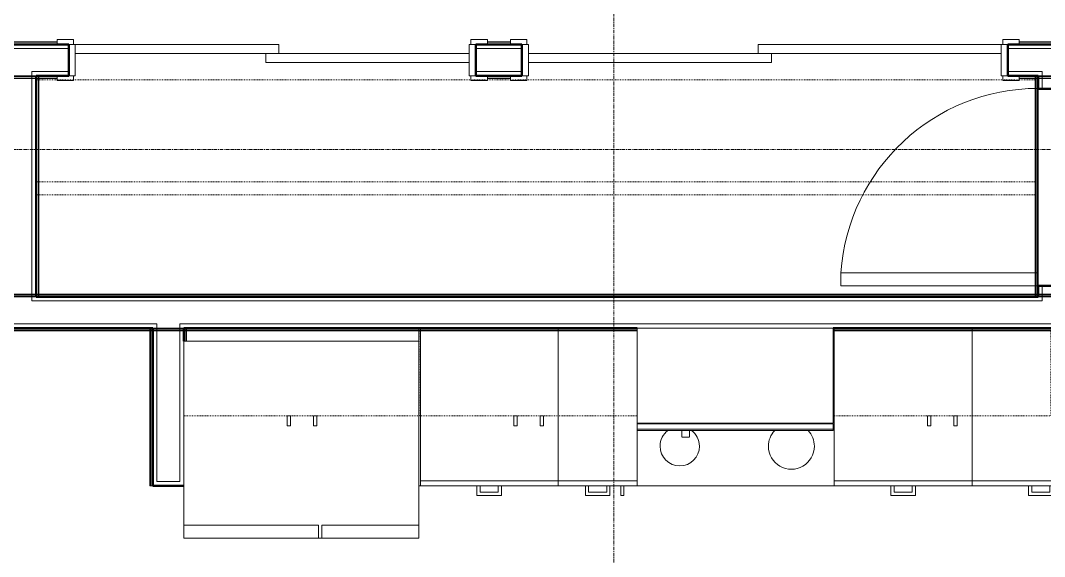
# Model space of a CAD drawing. Header units: inches. Extents: x -4235 to -464, y 9767 to 12347.
# Drawn here: x -2263.7 to -2107.7, y 11473.2 to 11554.8 of the extents above; entities that cross this region are included whole.
import ezdxf

# ---------------------------------------------------------------- set-up
doc = ezdxf.new("R2010")
doc.units = ezdxf.units.IN
doc.header["$MEASUREMENT"] = 0
doc.linetypes.add('Dash', pattern=[0.25, 0.125, -0.125])
doc.linetypes.add('Grid Line 1_2_', pattern=[0.875, 0.5, -0.125, 0.125, -0.125])
for name, color, linetype, lineweight in [('0-1', 170, 'Continuous', 5), ('0-2', 10, 'Continuous', 9), ('A-DOOR-1', 7, 'Continuous', 9), ('A-DOOR-2', 130, 'Continuous', 20), ('A-DOOR-FRAM-1', 130, 'Continuous', 20), ('A-WALL-1', 250, 'Continuous', 50), ('A-WALL-2', 50, 'Continuous', 13), ('A-WALL-3', 10, 'Continuous', 9), ('A-WALL-4', 254, 'Continuous', 9), ('A-WALL-5', 7, 'Continuous', 9), ('A-WALL-6', 113, 'Continuous', 9), ('Q-CASE-1', 254, 'Continuous', 9), ('Q-CASE-2', 7, 'Continuous', 9), ('Q-CASE-3', 7, 'Dash', 9), ('Q-CASE-4', 10, 'Continuous', 9), ('Q-CASE-HDLN-1', 7, 'Dash', 9), ('Q-SPCQ-1', 7, 'Continuous', 9), ('S-GRID-1', 1, 'Grid Line 1_2_', 9)]:
    doc.layers.add(name, color=color, linetype=linetype, lineweight=lineweight)

# ---------------------------------------------------------------- blocks, each defined once
blk = doc.blocks.new('Basic Wall _ INT - W4BØF - _5_8 GYP - 2X4 WOOD_BATT_ - 5_8 GYP_ - ___-2694568-BACKGROUND - 3RD FLOOR')
at = {"layer": 'A-WALL-3'}
for p, q in [((-2243.82, 11507.67), (-2243.94, 11507.67)), ((-2243.73, 11507.67), (-2243.82, 11507.67)), ((-2243.67, 11507.67), (-2243.73, 11507.67)), ((-2243.53, 11508.02), (-2238.78, 11508.02)), ((-2238.79, 11507.67), (-2243.52, 11507.67)), ((-2238.57, 11507.67), (-2238.63, 11507.67)), ((-2238.48, 11507.67), (-2238.57, 11507.67)), ((-2238.36, 11507.67), (-2238.48, 11507.67)), ((-2203.03, 11508.02), (-2169.78, 11508.02)), ((-2203.03, 11507.9), (-2169.78, 11507.9)), ((-2169.78, 11507.67), (-2203.03, 11507.67)), ((-2139.89, 11508.02), (-2076.8, 11508.02)), ((-2139.89, 11507.9), (-2076.8, 11507.9)), ((-2076.8, 11507.67), (-2139.89, 11507.67))]:
    blk.add_line(p, q, dxfattribs=at)
at = {"layer": 'A-WALL-4'}
for p, q in [((-2243.94, 11507.67), (-2268.2, 11507.67)), ((-2268.05, 11508.02), (-2243.53, 11508.02)), ((-2243.82, 11507.61), (-2243.94, 11507.61)), ((-2243.73, 11507.61), (-2243.82, 11507.61)), ((-2243.67, 11507.61), (-2243.73, 11507.61)), ((-2243.52, 11507.9), (-2239.42, 11507.9)), ((-2238.79, 11507.61), (-2243.51, 11507.61)), ((-2239.4, 11507.9), (-2238.78, 11507.9)), ((-2238.78, 11508.02), (-2203.03, 11508.02)), ((-2238.57, 11507.61), (-2238.63, 11507.61)), ((-2238.48, 11507.61), (-2238.57, 11507.61)), ((-2238.36, 11507.61), (-2238.48, 11507.61)), ((-2203.03, 11507.67), (-2238.36, 11507.67)), ((-2169.78, 11507.61), (-2203.03, 11507.61)), ((-2076.17, 11507.61), (-2139.89, 11507.61))]:
    blk.add_line(p, q, dxfattribs=at)
at = {"layer": 'A-WALL-5'}
for p, q in [((-2243.94, 11507.61), (-2268.22, 11507.61)), ((-2268.1, 11507.9), (-2243.52, 11507.9)), ((-2238.78, 11507.9), (-2203.03, 11507.9)), ((-2203.03, 11507.61), (-2238.36, 11507.61))]:
    blk.add_line(p, q, dxfattribs=at)
blk = doc.blocks.new('Basic Wall _ INT - W4BØF - _5_8 GYP - 2X4 WOOD_BATT_ - 5_8 GYP_ - ___-2694567-BACKGROUND - 3RD FLOOR')
at = {"layer": 'A-WALL-3'}
for p, q in [((-2266.04, 11512.77), (-2261.29, 11512.77)), ((-2261.29, 11513.13), (-2265.37, 11513.13)), ((-2261.08, 11513.13), (-2261.14, 11513.13)), ((-2260.99, 11513.13), (-2261.08, 11513.13)), ((-2260.87, 11513.13), (-2260.99, 11513.13)), ((-2109.02, 11513.13), (-2109.14, 11513.13)), ((-2108.93, 11513.13), (-2109.02, 11513.13)), ((-2108.87, 11513.13), (-2108.93, 11513.13)), ((-2103.97, 11513.13), (-2108.72, 11513.13)), ((-2108.72, 11512.77), (-2103.97, 11512.77))]:
    blk.add_line(p, q, dxfattribs=at)
at = {"layer": 'A-WALL-4'}
for p, q in [((-2261.29, 11512.9), (-2265.4, 11512.9)), ((-2261.29, 11513.19), (-2265.37, 11513.19)), ((-2261.29, 11512.77), (-2108.72, 11512.77)), ((-2261.08, 11513.19), (-2261.14, 11513.19)), ((-2260.99, 11513.19), (-2261.08, 11513.19)), ((-2260.87, 11513.19), (-2260.99, 11513.19)), ((-2109.14, 11513.13), (-2260.87, 11513.13)), ((-2109.02, 11513.19), (-2109.14, 11513.19)), ((-2108.93, 11513.19), (-2109.02, 11513.19)), ((-2108.87, 11513.19), (-2108.93, 11513.19)), ((-2103.97, 11513.19), (-2108.72, 11513.19)), ((-2103.97, 11512.9), (-2108.72, 11512.9))]:
    blk.add_line(p, q, dxfattribs=at)
at = {"layer": 'A-WALL-5'}
for p, q in [((-2108.72, 11512.9), (-2261.29, 11512.9)), ((-2109.14, 11513.19), (-2260.87, 11513.19))]:
    blk.add_line(p, q, dxfattribs=at)
blk = doc.blocks.new('Basic Wall _ INT - W4BØF - _5_8 GYP - 2X4 WOOD_BATT_ - 5_8 GYP_ - ___-2694569-BACKGROUND - 3RD FLOOR')
at = {"layer": 'A-WALL-3'}
for p, q in [((-2194.32, 11551.17), (-2192.57, 11551.17)), ((-2189.07, 11551.17), (-2187.32, 11551.17)), ((-2112.79, 11551.17), (-2111.57, 11551.17))]:
    blk.add_line(p, q, dxfattribs=at)
at = {"layer": 'A-WALL-4'}
for p, q in [((-2304.48, 11551.17), (-2258.07, 11551.17)), ((-2258.07, 11551.53), (-2304.25, 11551.53)), ((-2189.07, 11551.53), (-2192.57, 11551.53)), ((-2192.57, 11551.17), (-2189.07, 11551.17)), ((-2076.8, 11551.53), (-2111.57, 11551.53)), ((-2111.57, 11551.17), (-2076.8, 11551.17))]:
    blk.add_line(p, q, dxfattribs=at)
at = {"layer": 'A-WALL-5'}
for p, q in [((-2258.07, 11551.3), (-2304.48, 11551.3)), ((-2258.07, 11551.59), (-2304.31, 11551.59)), ((-2189.07, 11551.59), (-2192.57, 11551.59)), ((-2189.07, 11551.3), (-2192.57, 11551.3)), ((-2076.8, 11551.59), (-2111.57, 11551.59)), ((-2076.8, 11551.3), (-2111.57, 11551.3))]:
    blk.add_line(p, q, dxfattribs=at)
blk = doc.blocks.new('Basic Wall _ INT - W4BØF - _5_8 GYP - 2X4 WOOD_BATT_ - 5_8 GYP_ - ___-2694570-BACKGROUND - 3RD FLOOR')
at = {"layer": 'A-WALL-3'}
for p, q in [((-2266.04, 11546.42), (-2261.29, 11546.42)), ((-2261.95, 11546.07), (-2266.04, 11546.07)), ((-2261.29, 11546.07), (-2261.91, 11546.07)), ((-2261.08, 11546.07), (-2261.14, 11546.07)), ((-2260.99, 11546.07), (-2261.08, 11546.07)), ((-2260.87, 11546.07), (-2260.99, 11546.07)), ((-2258.07, 11546.42), (-2256.32, 11546.42)), ((-2194.32, 11546.42), (-2192.57, 11546.42)), ((-2189.07, 11546.42), (-2187.32, 11546.42)), ((-2113.32, 11546.42), (-2111.57, 11546.42)), ((-2109.02, 11546.07), (-2109.14, 11546.07)), ((-2108.93, 11546.07), (-2109.02, 11546.07)), ((-2108.87, 11546.07), (-2108.93, 11546.07)), ((-2108.72, 11546.42), (-2103.97, 11546.42)), ((-2103.97, 11546.07), (-2108.72, 11546.07))]:
    blk.add_line(p, q, dxfattribs=at)
at = {"layer": 'A-WALL-4'}
for p, q in [((-2266.04, 11546.3), (-2261.92, 11546.3)), ((-2261.95, 11546.01), (-2266.04, 11546.01)), ((-2261.91, 11546.3), (-2261.29, 11546.3)), ((-2261.29, 11546.01), (-2261.91, 11546.01)), ((-2261.29, 11546.42), (-2258.07, 11546.42)), ((-2261.08, 11546.01), (-2261.14, 11546.01)), ((-2260.99, 11546.01), (-2261.08, 11546.01)), ((-2260.87, 11546.01), (-2260.99, 11546.01)), ((-2258.07, 11546.07), (-2260.87, 11546.07)), ((-2192.57, 11546.42), (-2189.07, 11546.42)), ((-2189.07, 11546.07), (-2192.57, 11546.07)), ((-2111.57, 11546.42), (-2108.72, 11546.42)), ((-2109.14, 11546.07), (-2111.57, 11546.07)), ((-2109.02, 11546.01), (-2109.14, 11546.01)), ((-2108.93, 11546.01), (-2109.02, 11546.01)), ((-2108.87, 11546.01), (-2108.93, 11546.01)), ((-2103.97, 11546.01), (-2108.72, 11546.01)), ((-2108.68, 11546.3), (-2104.6, 11546.3))]:
    blk.add_line(p, q, dxfattribs=at)
at = {"layer": 'A-WALL-5'}
for p, q in [((-2261.29, 11546.3), (-2258.07, 11546.3)), ((-2258.07, 11546.01), (-2260.87, 11546.01)), ((-2192.57, 11546.3), (-2189.07, 11546.3)), ((-2189.07, 11546.01), (-2192.57, 11546.01)), ((-2111.57, 11546.3), (-2108.72, 11546.3)), ((-2109.14, 11546.01), (-2111.57, 11546.01))]:
    blk.add_line(p, q, dxfattribs=at)
blk = doc.blocks.new('Basic Wall _ INT - W4BØF - _5_8 GYP - 2X4 WOOD_BATT_ - 5_8 GYP_ - ___-2694571-BACKGROUND - 3RD FLOOR')
at = {"layer": 'A-WALL-3'}
for p, q in [((-2109.07, 11546.42), (-2109.14, 11546.42)), ((-2109.14, 11546.42), (-2108.85, 11546.42)), ((-2108.93, 11546.42), (-2109.07, 11546.42)), ((-2109.07, 11546.27), (-2109.07, 11546.22)), ((-2109.07, 11546.21), (-2109.07, 11546.13)), ((-2109.07, 11546.12), (-2109.07, 11546.01)), ((-2108.86, 11546.42), (-2108.93, 11546.42)), ((-2108.85, 11546.42), (-2108.79, 11546.42)), ((-2108.72, 11546.42), (-2108.75, 11546.42)), ((-2108.85, 11512.77), (-2109.14, 11512.77)), ((-2109.14, 11512.77), (-2109.07, 11512.77)), ((-2109.07, 11513.19), (-2109.07, 11513.09)), ((-2109.07, 11513.07), (-2109.07, 11512.99)), ((-2109.07, 11512.98), (-2109.07, 11512.93)), ((-2109.07, 11512.77), (-2108.93, 11512.77)), ((-2108.93, 11512.77), (-2108.86, 11512.77)), ((-2108.79, 11512.77), (-2108.85, 11512.77)), ((-2108.75, 11512.77), (-2108.72, 11512.77))]:
    blk.add_line(p, q, dxfattribs=at)
at = {"layer": 'A-WALL-4'}
for p, q in [((-2109.14, 11546.27), (-2109.14, 11546.22)), ((-2109.14, 11546.21), (-2109.14, 11546.13)), ((-2109.14, 11546.12), (-2109.14, 11546.01)), ((-2109.07, 11546.01), (-2109.07, 11513.19)), ((-2108.79, 11546.42), (-2108.77, 11546.42)), ((-2108.77, 11546.42), (-2108.72, 11546.42)), ((-2108.72, 11544.42), (-2108.72, 11546.42)), ((-2108.72, 11512.77), (-2108.72, 11514.42)), ((-2109.14, 11513.19), (-2109.14, 11513.09)), ((-2109.14, 11513.07), (-2109.14, 11512.99)), ((-2109.14, 11512.98), (-2109.14, 11512.93)), ((-2108.77, 11512.77), (-2108.79, 11512.77)), ((-2108.72, 11512.77), (-2108.77, 11512.77))]:
    blk.add_line(p, q, dxfattribs=at)
at = {"layer": 'A-WALL-5'}
for p, q in [((-2109.14, 11546.01), (-2109.14, 11513.19)), ((-2108.85, 11546.42), (-2108.85, 11512.77)), ((-2108.72, 11514.42), (-2108.72, 11544.42))]:
    blk.add_line(p, q, dxfattribs=at)
blk = doc.blocks.new('SWING - SINGLE - FLUSH - 30_ x 70_ - MAGIC PAK DOOR - ACOUSTICAL SEAL - IN CLOSET-3199408-BACKGROUND - 3RD FLOOR')
at = {"layer": 'A-DOOR-1'}
blk.add_arc((15, -2.375), 30.067, 180, 266.18593, dxfattribs=at)
at = {"layer": 'A-DOOR-2'}
for p, q in [((13, -2.375), (13, -32.375)), ((15, -2.375), (13, -2.375)), ((15, -2.375), (15, -32.375)), ((15, -32.375), (13, -32.375))]:
    blk.add_line(p, q, dxfattribs=at)
blk = doc.blocks.new('SLIDING - FLUSH - 6-0 x 6-8-3203588-BACKGROUND - 3RD FLOOR')
at = {"layer": 'A-DOOR-1'}
for p, q in [((-38.75, 3.25), (-36.25, 3.25)), ((-38.75, 2.5), (-38.75, 3.25)), ((-36.25, 3.25), (-36.25, 2.5)), ((36.25, 3.25), (38.75, 3.25)), ((36.25, 2.5), (36.25, 3.25)), ((38.75, 3.25), (38.75, 2.5)), ((-36.25, 2.5), (-38.75, 2.5)), ((38.75, 2.5), (36.25, 2.5)), ((-38.75, -2.25), (-36.25, -2.25)), ((-38.75, -3), (-38.75, -2.25)), ((-36.25, -3), (-38.75, -3)), ((-36.25, -2.25), (-36.25, -3)), ((36.25, -2.25), (38.75, -2.25)), ((36.25, -3), (36.25, -2.25)), ((38.75, -3), (36.25, -3)), ((38.75, -2.25), (38.75, -3))]:
    blk.add_line(p, q, dxfattribs=at)
at = {"layer": 'A-DOOR-2'}
for p, q in [((-1, -0.875), (-1, 0.5)), ((-1, 0.5), (36, 0.5)), ((36, 0.5), (36, -0.875)), ((-36, -2.25), (-36, -0.875)), ((-36, -0.875), (1, -0.875)), ((36, -0.875), (-1, -0.875)), ((1, -0.875), (1, -2.25)), ((1, -2.25), (-36, -2.25))]:
    blk.add_line(p, q, dxfattribs=at)
at = {"layer": 'A-DOOR-FRAM-1'}
for p, q in [((-37, -2.25), (-37, 2.5)), ((-37, 2.5), (-36, 2.5)), ((-36, 2.5), (-36, -2.25)), ((36, 2.5), (37, 2.5)), ((36, -2.25), (36, 2.5)), ((37, 2.5), (37, -2.25)), ((-36, -2.25), (-37, -2.25)), ((37, -2.25), (36, -2.25))]:
    blk.add_line(p, q, dxfattribs=at)
blk = doc.blocks.new('OD_CW_Closet - OD_CW_Closet-3210590-BACKGROUND - 3RD FLOOR')
at = {"layer": 'Q-CASE-HDLN-1'}
for p, q in [((153.3, 24), (0.74, 24)), ((0.74, 24), (0.74, -9)), ((153.3, -9), (153.3, 24)), ((0.74, 8.5), (153.3, 8.5)), ((0.74, 6.5), (153.3, 6.5)), ((0.74, -9), (153.3, -9))]:
    blk.add_line(p, q, dxfattribs=at)
blk = doc.blocks.new('SLIDING - FLUSH - 5-0 x 6-8-3203585-BACKGROUND - 3RD FLOOR')
at = {"layer": 'A-DOOR-1'}
for p, q in [((-30.25, 3), (-32.75, 3)), ((-32.75, 3), (-32.75, 2.25)), ((-32.75, 2.25), (-30.25, 2.25)), ((-30.25, 2.25), (-30.25, 3)), ((30.25, 3), (30.25, 2.25)), ((32.75, 3), (30.25, 3)), ((30.25, 2.25), (32.75, 2.25)), ((32.75, 2.25), (32.75, 3)), ((-30.25, -2.5), (-32.75, -2.5)), ((-32.75, -2.5), (-32.75, -3.25)), ((-30.25, -3.25), (-30.25, -2.5)), ((32.75, -2.5), (30.25, -2.5)), ((30.25, -2.5), (30.25, -3.25)), ((32.75, -3.25), (32.75, -2.5)), ((-32.75, -3.25), (-30.25, -3.25)), ((30.25, -3.25), (32.75, -3.25))]:
    blk.add_line(p, q, dxfattribs=at)
at = {"layer": 'A-DOOR-2'}
for p, q in [((1, 2.25), (-30, 2.25)), ((-30, 2.25), (-30, 0.88)), ((1, 0.88), (1, 2.25)), ((-30, 0.88), (1, 0.88)), ((30, 0.88), (-1, 0.88)), ((-1, 0.88), (-1, -0.5)), ((30, -0.5), (30, 0.88)), ((-1, -0.5), (30, -0.5))]:
    blk.add_line(p, q, dxfattribs=at)
at = {"layer": 'A-DOOR-FRAM-1'}
for p, q in [((-30, 2.25), (-31, 2.25)), ((-31, 2.25), (-31, -2.5)), ((-30, -2.5), (-30, 2.25)), ((31, 2.25), (30, 2.25)), ((30, 2.25), (30, -2.5)), ((31, -2.5), (31, 2.25)), ((-31, -2.5), (-30, -2.5)), ((30, -2.5), (31, -2.5))]:
    blk.add_line(p, q, dxfattribs=at)
blk = doc.blocks.new('Basic Wall _ INT - W4BØF - _5_8 GYP - 2X4 WOOD_BATT_ - 5_8 GYP_ - ___-2694582-BACKGROUND - 3RD FLOOR')
at = {"layer": 'A-WALL-3'}
for p, q in [((-2243.88, 11508.02), (-2243.94, 11508.02)), ((-2243.94, 11508.02), (-2243.65, 11508.02)), ((-2243.73, 11508.02), (-2243.88, 11508.02)), ((-2243.88, 11507.87), (-2243.88, 11507.82)), ((-2243.88, 11507.81), (-2243.88, 11507.73)), ((-2243.88, 11507.71), (-2243.88, 11507.61)), ((-2243.67, 11508.02), (-2243.73, 11508.02)), ((-2243.65, 11508.02), (-2243.59, 11508.02)), ((-2243.53, 11508.02), (-2243.55, 11508.02))]:
    blk.add_line(p, q, dxfattribs=at)
at = {"layer": 'A-WALL-4'}
for p, q in [((-2243.94, 11507.87), (-2243.94, 11507.82)), ((-2243.94, 11507.81), (-2243.94, 11507.73)), ((-2243.94, 11507.71), (-2243.94, 11507.61)), ((-2243.88, 11507.61), (-2243.88, 11484.02)), ((-2243.59, 11508.02), (-2243.57, 11508.02)), ((-2243.57, 11508.02), (-2243.53, 11508.02)), ((-2243.53, 11484.02), (-2243.53, 11508.02)), ((-2243.94, 11484.02), (-2243.88, 11484.02)), ((-2243.88, 11484.02), (-2243.73, 11484.02)), ((-2243.73, 11484.02), (-2243.67, 11484.02)), ((-2243.55, 11484.02), (-2243.53, 11484.02))]:
    blk.add_line(p, q, dxfattribs=at)
at = {"layer": 'A-WALL-5'}
for p, q in [((-2243.94, 11507.61), (-2243.94, 11484.02)), ((-2243.65, 11508.02), (-2243.65, 11484.02)), ((-2243.65, 11484.02), (-2243.94, 11484.02)), ((-2243.57, 11484.02), (-2243.65, 11484.02)), ((-2243.53, 11484.02), (-2243.57, 11484.02))]:
    blk.add_line(p, q, dxfattribs=at)
blk = doc.blocks.new('Basic Wall _ INT - W4BØF - _5_8 GYP - 2X4 WOOD_BATT_ - 5_8 GYP_ - ___-2694581-BACKGROUND - 3RD FLOOR')
at = {"layer": 'A-WALL-3'}
for p, q in [((-2238.75, 11508.02), (-2238.78, 11508.02)), ((-2238.71, 11508.02), (-2238.65, 11508.02)), ((-2238.65, 11508.02), (-2238.36, 11508.02)), ((-2238.57, 11508.02), (-2238.64, 11508.02)), ((-2238.42, 11508.02), (-2238.57, 11508.02)), ((-2238.36, 11508.02), (-2238.42, 11508.02)), ((-2238.42, 11507.87), (-2238.42, 11507.82)), ((-2238.42, 11507.81), (-2238.42, 11507.73)), ((-2238.42, 11507.71), (-2238.42, 11507.61))]:
    blk.add_line(p, q, dxfattribs=at)
at = {"layer": 'A-WALL-4'}
for p, q in [((-2238.78, 11508.02), (-2238.73, 11508.02)), ((-2238.78, 11506.02), (-2238.78, 11508.02)), ((-2238.73, 11508.02), (-2238.71, 11508.02)), ((-2238.42, 11507.61), (-2238.42, 11506.02)), ((-2238.36, 11507.87), (-2238.36, 11507.82)), ((-2238.36, 11507.81), (-2238.36, 11507.73)), ((-2238.36, 11507.71), (-2238.36, 11507.61))]:
    blk.add_line(p, q, dxfattribs=at)
at = {"layer": 'A-WALL-5'}
for p, q in [((-2238.65, 11506.02), (-2238.65, 11508.02)), ((-2238.36, 11507.61), (-2238.36, 11506.02))]:
    blk.add_line(p, q, dxfattribs=at)
blk = doc.blocks.new('Refrigerator_-_Side-by-Side_6047 - 36_ X 30_-1372843-BACKGROUND - 3RD FLOOR')
at = {"layer": 'Q-SPCQ-1'}
for p, q in [((-17.88, 15.58), (17.87, 15.58)), ((-17.88, -14.42), (-17.88, 15.58)), ((-17.88, 15.58), (-3.13, 15.58)), ((-17.88, 15.58), (-17.88, 13.58)), ((-3.13, 13.58), (-3.13, 15.58)), ((-2.63, 15.58), (17.87, 15.58)), ((-2.63, 15.58), (-2.63, 13.58)), ((17.87, 15.58), (17.87, -14.42)), ((17.87, 13.58), (17.87, 15.58)), ((-3.13, 13.58), (-17.88, 13.58)), ((17.87, 13.58), (-2.63, 13.58)), ((17.87, -14.42), (-17.88, -14.42))]:
    blk.add_line(p, q, dxfattribs=at)
blk = doc.blocks.new('Range - 24_ x 30_-V238-BACKGROUND - 3RD FLOOR')
at = {"layer": 'Q-SPCQ-1'}
blk.add_line((0, -22), (0.12, -22), dxfattribs=at)
for centre, radius, start, end in [((6.5, -6), 3.5, 360, 180), ((23.5, -6), 3, 0, 180), ((6.5, -6), 3.5, 180, 223.5648), ((6.5, -6), 3.5, 316.389, 0), ((23.5, -6), 3, 180, 233.8773), ((23.5, -6), 3, 306.1227, 0), ((6.5, -6), 3.5, 261.0228, 278.9772)]:
    blk.add_arc(centre, radius, start, end, dxfattribs=at)
blk = doc.blocks.new('Single Door 1 Drawer 211 - 211 Base Cabinet Single Door1 Drawer 12_-2706434-BACKGROUND - 3RD FLOOR')
at = {"layer": 'Q-CASE-1'}
for p, q in [((-11.26, -23.25), (-11.26, -0.37)), ((0.74, -14.49), (0.74, -14.61)), ((0.74, -15.6), (0.74, -23.25)), ((-11.26, -23.25), (-11.26, -24)), ((0.74, -23.25), (-11.26, -23.25)), ((0.74, -24), (0.74, -23.25)), ((-11.26, -24), (0.74, -24)), ((-7.14, -24), (-6.64, -24)), ((-3.39, -24), (-3.89, -24)), ((-1.76, -24), (-1.27, -24))]:
    blk.add_line(p, q, dxfattribs=at)
at = {"layer": 'Q-CASE-2'}
for p, q in [((-7.14, -24), (-7.14, -25.5)), ((-6.64, -25), (-6.64, -24)), ((-3.89, -24), (-3.89, -25)), ((-3.39, -25.5), (-3.39, -24)), ((-1.76, -24), (-1.76, -25.5)), ((-1.27, -25.5), (-1.27, -24)), ((-7.14, -25.5), (-3.39, -25.5)), ((-3.89, -25), (-6.64, -25)), ((-1.76, -25.5), (-1.27, -25.5))]:
    blk.add_line(p, q, dxfattribs=at)
at = {"layer": 'Q-CASE-4'}
for p, q in [((-11.26, -0.37), (-11.26, 0)), ((-11.26, 0), (0.74, 0)), ((-1.76, -24), (-1.27, -24))]:
    blk.add_line(p, q, dxfattribs=at)
blk = doc.blocks.new('Base Cabinet 4 Drawer 254 - Base Cabinet 4 Drawer 254 21_-2556168-BACKGROUND - 3RD FLOOR')
at = {"layer": 'Q-CASE-1'}
for p, q in [((-9.76, -23.25), (-9.76, -0.37)), ((11.24, -0.37), (11.24, -23.25)), ((-9.76, -23.25), (-9.76, -24)), ((11.24, -23.25), (-9.76, -23.25)), ((11.24, -24), (11.24, -23.25)), ((-9.76, -24), (11.24, -24)), ((-1.14, -24), (-0.64, -24)), ((2.61, -24), (2.11, -24))]:
    blk.add_line(p, q, dxfattribs=at)
at = {"layer": 'Q-CASE-2'}
for p, q in [((-1.14, -24), (-1.14, -25.5)), ((-0.64, -25), (-0.64, -24)), ((2.11, -24), (2.11, -25)), ((2.61, -25.5), (2.61, -24)), ((-1.14, -25.5), (2.61, -25.5)), ((2.11, -25), (-0.64, -25))]:
    blk.add_line(p, q, dxfattribs=at)
at = {"layer": 'Q-CASE-4'}
for p, q in [((-9.76, -0.37), (-9.76, 0)), ((-9.76, 0), (11.24, 0)), ((11.24, 0), (11.24, -0.37)), ((-1.14, -24), (-0.64, -24)), ((-1.14, -24), (-0.64, -24)), ((-1.14, -24), (-0.64, -24)), ((2.61, -24), (2.11, -24)), ((2.61, -24), (2.11, -24)), ((2.61, -24), (2.11, -24))]:
    blk.add_line(p, q, dxfattribs=at)
blk = doc.blocks.new('Base Cabinet 3 Drawer 230 - Base Cabinet 3 Drawer 230 21_-2554957-BACKGROUND - 3RD FLOOR')
at = {"layer": 'Q-CASE-1'}
for p, q in [((-9.76, -23.25), (-9.76, -0.37)), ((11.24, -0.37), (11.24, -23.25)), ((-9.76, -23.25), (-9.76, -24)), ((11.24, -23.25), (-9.76, -23.25)), ((11.24, -24), (11.24, -23.25)), ((-9.76, -24), (11.24, -24)), ((-1.14, -24), (-0.64, -24)), ((2.61, -24), (2.11, -24))]:
    blk.add_line(p, q, dxfattribs=at)
at = {"layer": 'Q-CASE-2'}
for p, q in [((-1.14, -24), (-1.14, -25.5)), ((-0.64, -25), (-0.64, -24)), ((2.11, -24), (2.11, -25)), ((2.61, -25.5), (2.61, -24)), ((-1.14, -25.5), (2.61, -25.5)), ((2.11, -25), (-0.64, -25))]:
    blk.add_line(p, q, dxfattribs=at)
at = {"layer": 'Q-CASE-4'}
for p, q in [((-9.76, -0.37), (-9.76, 0)), ((-9.76, 0), (11.24, 0)), ((11.24, 0), (11.24, -0.37)), ((-1.14, -24), (-0.64, -24)), ((-1.14, -24), (-0.64, -24)), ((2.61, -24), (2.11, -24)), ((2.61, -24), (2.11, -24))]:
    blk.add_line(p, q, dxfattribs=at)
blk = doc.blocks.new('300 Series Wall Hung Cabinet_302 - 33_ X 36_-2610278-BACKGROUND - 3RD FLOOR')
at = {"layer": 'Q-CASE-2'}
for p, q in [((-1.76, 14.69), (-2.25, 14.69)), ((-2.25, 14.69), (-2.25, 13.19)), ((-1.76, 13.19), (-1.76, 14.69)), ((2.24, 14.69), (1.75, 14.69)), ((1.75, 14.69), (1.75, 13.19)), ((2.24, 13.19), (2.24, 14.69)), ((-1.76, 13.19), (-2.25, 13.19)), ((2.24, 13.19), (1.75, 13.19))]:
    blk.add_line(p, q, dxfattribs=at)
at = {"layer": 'Q-CASE-3'}
for p, q in [((-16.5, 0.19), (-16.5, 13.19)), ((-16.5, 13.19), (16.5, 13.19)), ((16.5, 13.19), (16.5, 0.19)), ((16.5, 0.19), (-16.5, 0.19))]:
    blk.add_line(p, q, dxfattribs=at)
blk = doc.blocks.new('300 Series Wall Hung Cabinet_302 - 18_ x 36_-2362919-BACKGROUND - 3RD FLOOR')
at = {"layer": 'Q-CASE-2'}
for p, q in [((-2.25, -13.19), (-1.76, -13.19)), ((-2.25, -13.19), (-2.25, -14.69)), ((-1.76, -14.69), (-1.76, -13.19)), ((1.75, -13.19), (2.24, -13.19)), ((1.75, -13.19), (1.75, -14.69)), ((2.24, -14.69), (2.24, -13.19)), ((-2.25, -14.69), (-1.76, -14.69)), ((1.75, -14.69), (2.24, -14.69))]:
    blk.add_line(p, q, dxfattribs=at)
at = {"layer": 'Q-CASE-3'}
for p, q in [((18, -0.19), (-18, -0.19)), ((-18, -0.19), (-18, -13.19)), ((18, -13.19), (18, -0.19)), ((-18, -13.19), (18, -13.19))]:
    blk.add_line(p, q, dxfattribs=at)
blk = doc.blocks.new('30quot_MicrowaveVent_11166 - 70cm miele oven-2804781-BACKGROUND - 3RD FLOOR')
at = {"layer": 'Q-CASE-2'}
for p, q in [((15.68, 15.6), (-14.2, 15.6)), ((-14.2, 15.39), (-14.2, 15.6)), ((8.88, 16.6), (7.69, 16.6)), ((7.69, 15.63), (7.69, 16.55)), ((8.88, 16.55), (8.88, 15.63)), ((15.68, 15.6), (15.68, 15.39)), ((-14.2, 14.61), (-14.2, 15.39)), ((15.68, 15.39), (-14.2, 15.39)), ((15.68, 14.61), (-14.2, 14.61)), ((-14.2, 0), (-14.2, 14.49)), ((-14.2, 14.49), (15.68, 14.49)), ((15.68, 15.39), (15.68, 14.61)), ((15.68, 14.49), (15.68, 0)), ((-14.2, 0), (15.68, 0))]:
    blk.add_line(p, q, dxfattribs=at)
blk = doc.blocks.new('300 Series Wall Hung Cabinet_302 - 33_ X 36_-2610350-BACKGROUND - 3RD FLOOR')
at = {"layer": 'Q-CASE-2'}
for p, q in [((-2.25, -13.19), (-1.76, -13.19)), ((-2.25, -13.19), (-2.25, -14.69)), ((-1.76, -14.69), (-1.76, -13.19)), ((1.75, -13.19), (2.24, -13.19)), ((1.75, -13.19), (1.75, -14.69)), ((2.24, -14.69), (2.24, -13.19)), ((-2.25, -14.69), (-1.76, -14.69)), ((1.75, -14.69), (2.24, -14.69))]:
    blk.add_line(p, q, dxfattribs=at)
at = {"layer": 'Q-CASE-3'}
for p, q in [((16.5, -0.19), (-16.5, -0.19)), ((-16.5, -0.19), (-16.5, -13.19)), ((16.5, -13.19), (16.5, -0.19)), ((-16.5, -13.19), (16.5, -13.19))]:
    blk.add_line(p, q, dxfattribs=at)
blk = doc.blocks.new('Basic Wall _ INT - W4BØF - _5_8 GYP - 2X4 WOOD_BATT_ - 5_8 GYP_ - ___-3211104-BACKGROUND - 3RD FLOOR')
at = {"layer": 'A-WALL-3'}
for p, q in [((-2261.26, 11546.42), (-2261.29, 11546.42)), ((-2261.22, 11546.42), (-2261.2, 11546.42)), ((-2261.2, 11546.42), (-2261.18, 11546.42)), ((-2261.18, 11546.42), (-2261.16, 11546.42)), ((-2261.16, 11546.42), (-2261.16, 11546.42)), ((-2261.16, 11546.42), (-2261.14, 11546.42)), ((-2261.08, 11546.42), (-2261.15, 11546.42)), ((-2261.14, 11546.42), (-2261.08, 11546.42)), ((-2261.08, 11546.42), (-2260.99, 11546.42)), ((-2260.93, 11546.42), (-2261.08, 11546.42)), ((-2260.99, 11546.42), (-2260.87, 11546.42)), ((-2260.87, 11546.42), (-2260.93, 11546.42)), ((-2260.93, 11546.28), (-2260.93, 11546.23)), ((-2260.93, 11546.22), (-2260.93, 11546.14)), ((-2260.93, 11546.13), (-2260.93, 11546.02)), ((-2261.29, 11512.77), (-2261.26, 11512.77)), ((-2261.2, 11512.77), (-2261.22, 11512.77)), ((-2261.18, 11512.77), (-2261.2, 11512.77)), ((-2261.17, 11512.77), (-2261.18, 11512.77)), ((-2261.16, 11512.77), (-2261.17, 11512.77)), ((-2261.14, 11512.77), (-2261.16, 11512.77)), ((-2261.16, 11512.77), (-2261.16, 11512.77)), ((-2261.15, 11512.77), (-2261.08, 11512.77)), ((-2261.08, 11512.77), (-2261.14, 11512.77)), ((-2261.08, 11512.77), (-2260.93, 11512.77)), ((-2260.99, 11512.77), (-2261.08, 11512.77)), ((-2260.87, 11512.77), (-2260.99, 11512.77)), ((-2260.93, 11513.18), (-2260.93, 11513.07)), ((-2260.93, 11513.07), (-2260.93, 11512.98)), ((-2260.93, 11512.97), (-2260.93, 11512.92)), ((-2260.93, 11512.77), (-2260.87, 11512.77))]:
    blk.add_line(p, q, dxfattribs=at)
at = {"layer": 'A-WALL-4'}
for p, q in [((-2261.29, 11546.42), (-2261.24, 11546.42)), ((-2261.29, 11512.77), (-2261.29, 11546.42)), ((-2261.24, 11546.42), (-2261.22, 11546.42)), ((-2260.93, 11546.01), (-2260.93, 11513.18)), ((-2260.87, 11546.28), (-2260.87, 11546.23)), ((-2260.87, 11546.22), (-2260.87, 11546.14)), ((-2260.87, 11546.13), (-2260.87, 11546.02)), ((-2261.24, 11512.77), (-2261.29, 11512.77)), ((-2261.22, 11512.77), (-2261.24, 11512.77)), ((-2260.87, 11513.18), (-2260.87, 11513.07)), ((-2260.87, 11513.07), (-2260.87, 11512.98)), ((-2260.87, 11512.97), (-2260.87, 11512.92))]:
    blk.add_line(p, q, dxfattribs=at)
at = {"layer": 'A-WALL-5'}
for p, q in [((-2261.16, 11512.77), (-2261.16, 11546.42)), ((-2260.87, 11546.01), (-2260.87, 11513.19))]:
    blk.add_line(p, q, dxfattribs=at)
blk = doc.blocks.new('CTR - 1st Phase - Unit Layouts_rvt-2-BACKGROUND - 3RD FLOOR')
at = {"layer": 'A-WALL-1'}
for p, q in [((-2256.32, 11551.17), (-2304.48, 11551.17)), ((-2256.32, 11546.42), (-2256.32, 11551.17)), ((-2187.32, 11551.17), (-2194.32, 11551.17)), ((-2194.32, 11551.17), (-2194.32, 11546.42)), ((-2187.32, 11546.42), (-2187.32, 11551.17)), ((-2076.17, 11551.17), (-2113.32, 11551.17)), ((-2113.32, 11551.17), (-2113.32, 11546.42)), ((-2261.29, 11546.42), (-2256.32, 11546.42)), ((-2261.29, 11512.77), (-2261.29, 11546.42)), ((-2194.32, 11546.42), (-2187.32, 11546.42)), ((-2113.32, 11546.42), (-2108.72, 11546.42)), ((-2108.72, 11546.42), (-2108.72, 11544.42)), ((-2108.72, 11544.42), (-2103.97, 11544.42)), ((-2108.72, 11514.42), (-2108.72, 11512.77)), ((-2103.97, 11514.42), (-2108.72, 11514.42)), ((-2108.72, 11512.77), (-2261.29, 11512.77)), ((-2268.05, 11508.02), (-2243.53, 11508.02)), ((-2243.53, 11508.02), (-2243.53, 11484.02)), ((-2238.78, 11508.02), (-2169.78, 11508.02)), ((-2238.78, 11506.02), (-2238.78, 11508.02)), ((-2139.89, 11508.02), (-2076.17, 11508.02)), ((-2243.53, 11484.02), (-2242.9, 11484.02)), ((-2242.9, 11484.02), (-2239.4, 11484.02)), ((-2239.4, 11484.02), (-2238.78, 11484.02))]:
    blk.add_line(p, q, dxfattribs=at)
at = {"layer": 'A-WALL-2'}
for p, q in [((-2303.86, 11550.55), (-2256.32, 11550.55)), ((-2194.32, 11550.55), (-2187.32, 11550.55)), ((-2113.32, 11550.55), (-2076.8, 11550.55)), ((-2261.91, 11547.05), (-2256.32, 11547.05)), ((-2261.91, 11546.42), (-2261.91, 11547.05)), ((-2194.32, 11547.05), (-2187.32, 11547.05)), ((-2113.32, 11547.05), (-2108.1, 11547.05)), ((-2108.1, 11546.42), (-2108.1, 11547.05)), ((-2261.91, 11512.77), (-2261.91, 11546.42)), ((-2108.1, 11544.42), (-2108.1, 11546.42)), ((-2108.1, 11512.77), (-2108.1, 11514.42)), ((-2261.91, 11512.15), (-2261.91, 11512.77)), ((-2108.1, 11512.15), (-2108.1, 11512.77)), ((-2261.91, 11512.15), (-2108.1, 11512.15)), ((-2267.79, 11508.65), (-2242.9, 11508.65)), ((-2242.9, 11508.02), (-2242.9, 11508.65)), ((-2242.9, 11484.65), (-2242.9, 11508.02)), ((-2239.4, 11508.65), (-2076.8, 11508.65)), ((-2239.4, 11508.02), (-2239.4, 11508.65)), ((-2239.4, 11484.65), (-2239.4, 11508.02)), ((-2242.9, 11484.65), (-2239.4, 11484.65))]:
    blk.add_line(p, q, dxfattribs=at)
at = {"layer": 'A-WALL-3'}
for p, q in [((-2258.07, 11551.17), (-2303.9, 11551.17)), ((-2256.32, 11551.17), (-2256.32, 11546.42)), ((-2192.57, 11551.17), (-2194.32, 11551.17)), ((-2194.32, 11546.42), (-2194.32, 11551.17)), ((-2189.07, 11551.17), (-2192.57, 11551.17)), ((-2187.32, 11551.17), (-2189.07, 11551.17)), ((-2187.32, 11551.17), (-2187.32, 11546.42)), ((-2113.32, 11546.42), (-2113.32, 11551.17)), ((-2111.57, 11551.17), (-2112.79, 11551.17)), ((-2076.8, 11551.17), (-2111.57, 11551.17)), ((-2261.29, 11546.23), (-2261.29, 11546.28)), ((-2261.29, 11546.14), (-2261.29, 11546.22)), ((-2261.29, 11546.02), (-2261.29, 11546.13)), ((-2261.29, 11513.18), (-2261.29, 11546.01)), ((-2261.14, 11546.42), (-2260.87, 11546.42)), ((-2260.87, 11546.42), (-2258.07, 11546.42)), ((-2258.07, 11546.42), (-2256.32, 11546.42)), ((-2194.32, 11546.42), (-2192.57, 11546.42)), ((-2192.57, 11546.42), (-2189.07, 11546.42)), ((-2189.07, 11546.42), (-2187.32, 11546.42)), ((-2113.32, 11546.42), (-2111.57, 11546.42)), ((-2111.57, 11546.42), (-2109.14, 11546.42)), ((-2109.14, 11546.42), (-2108.87, 11546.42)), ((-2108.72, 11546.27), (-2108.72, 11546.22)), ((-2108.72, 11546.21), (-2108.72, 11546.13)), ((-2108.72, 11546.11), (-2108.72, 11546.01)), ((-2108.72, 11546.01), (-2108.72, 11544.42)), ((-2108.72, 11544.4), (-2108.72, 11513.19)), ((-2261.29, 11513.07), (-2261.29, 11513.18)), ((-2261.29, 11512.98), (-2261.29, 11513.07)), ((-2261.29, 11512.92), (-2261.29, 11512.97)), ((-2260.87, 11512.77), (-2261.14, 11512.77)), ((-2109.14, 11512.77), (-2260.87, 11512.77)), ((-2108.87, 11512.77), (-2109.14, 11512.77)), ((-2108.72, 11513.19), (-2108.72, 11513.09)), ((-2108.72, 11513.07), (-2108.72, 11512.99)), ((-2108.72, 11512.98), (-2108.72, 11512.93)), ((-2268.05, 11508.02), (-2243.94, 11508.02)), ((-2243.94, 11508.02), (-2243.67, 11508.02)), ((-2243.53, 11507.87), (-2243.53, 11507.82)), ((-2243.53, 11507.81), (-2243.53, 11507.73)), ((-2243.53, 11507.71), (-2243.53, 11507.61)), ((-2243.53, 11507.61), (-2243.53, 11484.02)), ((-2238.78, 11507.82), (-2238.78, 11507.87)), ((-2238.78, 11507.73), (-2238.78, 11507.81)), ((-2238.78, 11507.61), (-2238.78, 11507.71)), ((-2238.78, 11506.02), (-2238.78, 11507.61)), ((-2238.63, 11508.02), (-2238.36, 11508.02)), ((-2238.36, 11508.02), (-2203.03, 11508.02)), ((-2203.03, 11508.02), (-2169.78, 11508.02)), ((-2139.89, 11508.02), (-2076.8, 11508.02))]:
    blk.add_line(p, q, dxfattribs=at)
at = {"layer": 'A-WALL-4'}
for p, q in [((-2103.97, 11544.42), (-2108.72, 11544.42)), ((-2108.72, 11514.42), (-2103.97, 11514.42)), ((-2238.78, 11484.02), (-2243.53, 11484.02))]:
    blk.add_line(p, q, dxfattribs=at)
at = {"layer": 'A-WALL-5'}
blk.add_line((-2108.72, 11514.42), (-2108.72, 11544.42), dxfattribs=at)
at = {"layer": 'A-WALL-6'}
for p, q in [((-2169.78, 11508.02), (-2203.03, 11508.02)), ((-2203.03, 11508.02), (-2203.03, 11507.65)), ((-2203.03, 11507.65), (-2203.03, 11508.02)), ((-2203.03, 11508.02), (-2169.78, 11508.02)), ((-2203.03, 11507.65), (-2203.03, 11506.02)), ((-2203.03, 11506.02), (-2203.03, 11507.65)), ((-2076.8, 11508.02), (-2139.89, 11508.02)), ((-2139.89, 11508.02), (-2076.8, 11508.02)), ((-2203.03, 11484.02), (-2203.03, 11506.02)), ((-2203.03, 11484.02), (-2076.8, 11484.02)), ((-2076.8, 11484.02), (-2203.03, 11484.02))]:
    blk.add_line(p, q, dxfattribs=at)
at = {"layer": '0-2'}
for name, p in [('Basic Wall _ INT - W4BØF - _5_8 GYP - 2X4 WOOD_BATT_ - 5_8 GYP_ - ___-2694569-BACKGROUND - 3RD FLOOR', (0, 0)), ('SLIDING - FLUSH - 5-0 x 6-8-3203585-BACKGROUND - 3RD FLOOR', (-2225.32, 11548.92)), ('Basic Wall _ INT - W4BØF - _5_8 GYP - 2X4 WOOD_BATT_ - 5_8 GYP_ - ___-2694570-BACKGROUND - 3RD FLOOR', (0, 0)), ('Basic Wall _ INT - W4BØF - _5_8 GYP - 2X4 WOOD_BATT_ - 5_8 GYP_ - ___-3211104-BACKGROUND - 3RD FLOOR', (0, 0)), ('Basic Wall _ INT - W4BØF - _5_8 GYP - 2X4 WOOD_BATT_ - 5_8 GYP_ - ___-2694571-BACKGROUND - 3RD FLOOR', (0, 0)), ('Basic Wall _ INT - W4BØF - _5_8 GYP - 2X4 WOOD_BATT_ - 5_8 GYP_ - ___-2694567-BACKGROUND - 3RD FLOOR', (0, 0)), ('Basic Wall _ INT - W4BØF - _5_8 GYP - 2X4 WOOD_BATT_ - 5_8 GYP_ - ___-2694568-BACKGROUND - 3RD FLOOR', (0, 0)), ('Basic Wall _ INT - W4BØF - _5_8 GYP - 2X4 WOOD_BATT_ - 5_8 GYP_ - ___-2694582-BACKGROUND - 3RD FLOOR', (0, 0)), ('Basic Wall _ INT - W4BØF - _5_8 GYP - 2X4 WOOD_BATT_ - 5_8 GYP_ - ___-2694581-BACKGROUND - 3RD FLOOR', (0, 0)), ('300 Series Wall Hung Cabinet_302 - 18_ x 36_-2362919-BACKGROUND - 3RD FLOOR', (-2220.78, 11507.84)), ('Base Cabinet 3 Drawer 230 - Base Cabinet 3 Drawer 230 21_-2554957-BACKGROUND - 3RD FLOOR', (-2193.01, 11508.02)), ('Single Door 1 Drawer 211 - 211 Base Cabinet Single Door1 Drawer 12_-2706434-BACKGROUND - 3RD FLOOR', (-2170.51, 11508.02)), ('Base Cabinet 4 Drawer 254 - Base Cabinet 4 Drawer 254 21_-2556168-BACKGROUND - 3RD FLOOR', (-2130.01, 11508.02)), ('300 Series Wall Hung Cabinet_302 - 33_ X 36_-2610350-BACKGROUND - 3RD FLOOR', (-2123.28, 11507.84)), ('Base Cabinet 3 Drawer 230 - Base Cabinet 3 Drawer 230 21_-2554957-BACKGROUND - 3RD FLOOR', (-2109.01, 11508.02))]:
    blk.add_blockref(name, p, dxfattribs=at)
for name, p, rotation in [('SLIDING - FLUSH - 6-0 x 6-8-3203588-BACKGROUND - 3RD FLOOR', (-2150.32, 11548.92), 180), ('OD_CW_Closet - OD_CW_Closet-3210590-BACKGROUND - 3RD FLOOR', (-2107.99, 11536.77), 180), ('SWING - SINGLE - FLUSH - 30_ x 70_ - MAGIC PAK DOOR - ACOUSTICAL SEAL - IN CLOSET-3199408-BACKGROUND - 3RD FLOOR', (-2106.35, 11529.42), 269.9999999998177), ('300 Series Wall Hung Cabinet_302 - 33_ X 36_-2610278-BACKGROUND - 3RD FLOOR', (-2186.28, 11507.84), 180), ('30quot_MicrowaveVent_11166 - 70cm miele oven-2804781-BACKGROUND - 3RD FLOOR', (-2154.1, 11508.02), 180), ('Refrigerator_-_Side-by-Side_6047 - 36_ X 30_-1372843-BACKGROUND - 3RD FLOOR', (-2220.9, 11491.6), 180), ('Range - 24_ x 30_-V238-BACKGROUND - 3RD FLOOR', (-2139.78, 11484.02), 180)]:
    blk.add_blockref(name, p, dxfattribs=dict(at, rotation=rotation))

msp = doc.modelspace()

# ---------------------------------------------------------------- linework, layer by layer
at = {"layer": 'S-GRID-1'}
for p, q in [((-2173.32, 9836.18), (-2173.32, 12297.93)), ((-464.45, 11535.19), (-4185.7, 11535.19))]:
    msp.add_line(p, q, dxfattribs=at)

# ---------------------------------------------------------------- block references
at = {"layer": '0-1'}
msp.add_blockref('CTR - 1st Phase - Unit Layouts_rvt-2-BACKGROUND - 3RD FLOOR', (0, 0), dxfattribs=at)

doc.saveas('drawing.dxf')
